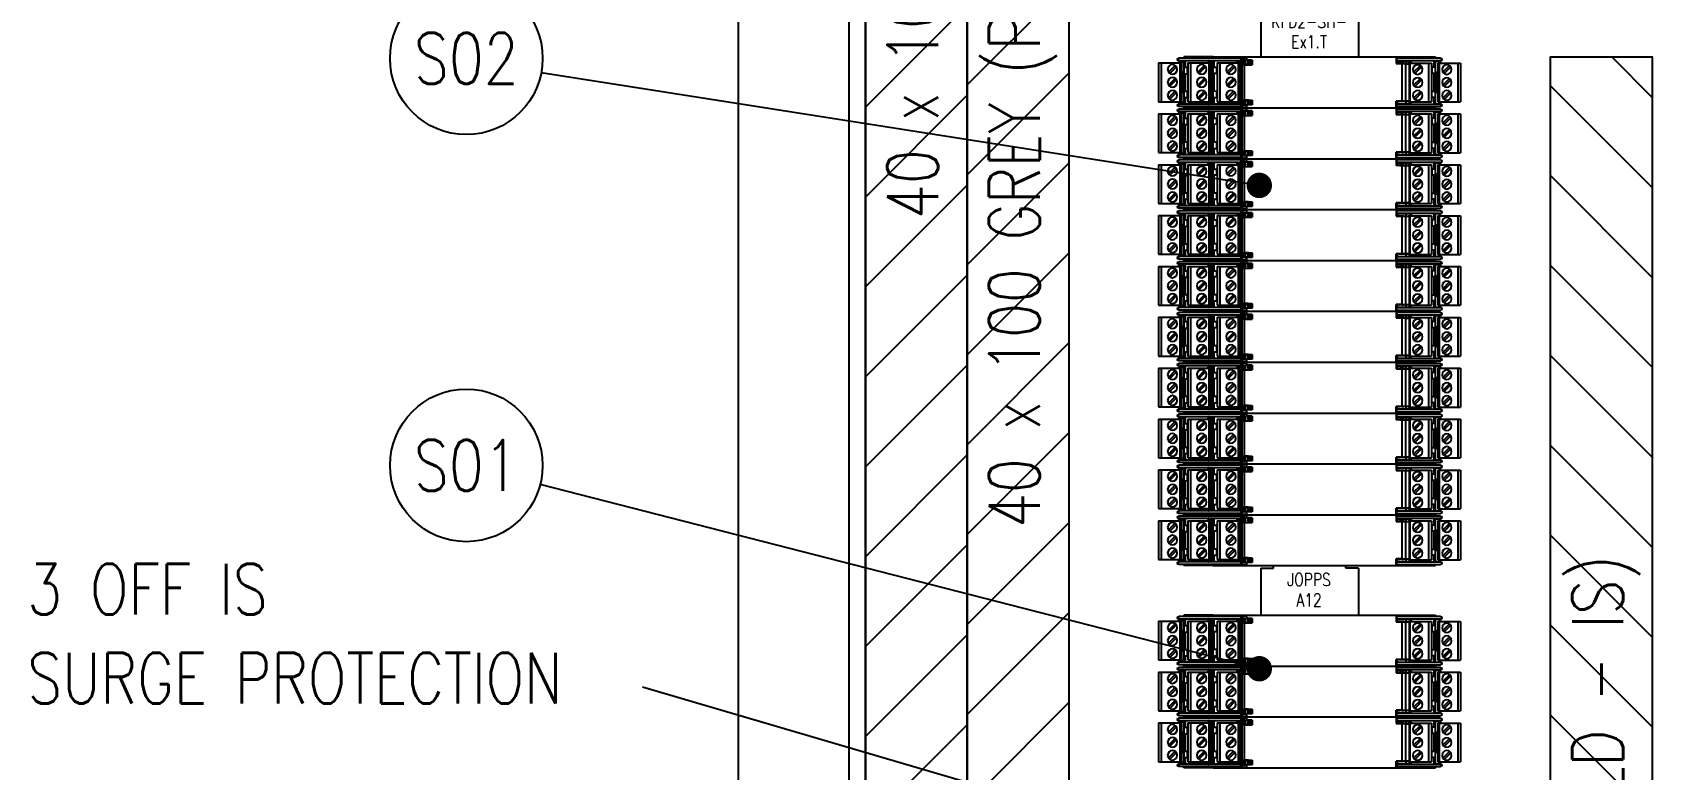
# Model space of a CAD drawing. Extents: x 0 to 4139, y 0 to 2852.
# Drawn here: x 1617 to 2257, y 1220 to 1510 of the extents above; entities that cross this region are included whole.
import ezdxf
from ezdxf.enums import TextEntityAlignment as Align

# ---------------------------------------------------------------- set-up
doc = ezdxf.new("R2010")
doc.units = 0
doc.header["$LTSCALE"] = 10
doc.header["$MEASUREMENT"] = 0
doc.layers.get('0').update_dxf_attribs({"linetype": 'CONTINUOUS'})
for name, color, linetype in [('01-DRAW', 7, 'CONTINUOUS'), ('OUTLINE', 7, 'CONTINUOUS'), ('SNA', 2, 'CONTINUOUS'), ('SNA2', 2, 'CONTINUOUS'), ('TERMINALS', 3, 'CONTINUOUS'), ('TEXT', 2, 'CONTINUOUS')]:
    doc.layers.add(name, color=color, linetype=linetype)
doc.styles.add('ROMANS', font='romans.shx', dxfattribs={"width": 0.8})
doc.styles.add('SYMBOL', font='romans.shx', dxfattribs={"width": 0.8})

# ---------------------------------------------------------------- blocks, each defined once
blk = doc.blocks.new('SCHT5')
for p, q in [((1, 19.25, 46), (19.5, 19.25, 46)), ((1, 19.25, 46), (1, 14.25, 46)), ((1, 14.25, 46), (0, 14.25, 46)), ((1, -14.25, 46), (0, -14.25, 46)), ((1, -19.25, 46), (1, -14.25, 46)), ((1, -19.25, 46), (19.5, -19.25, 46))]:
    blk.add_line(p, q)
at = {"layer": 'SNA', "style": 'SYMBOL', "width": 0.8}
blk.add_attdef('SNA', text='', height=5, rotation=90, dxfattribs=at).set_placement((5.5, -0.25, 46), align=Align.MIDDLE)
at = {"layer": 'SNA2', "style": 'SYMBOL', "width": 0.8}
blk.add_attdef('SNA2', text='', height=5, rotation=90, dxfattribs=at).set_placement((13.5, -0.25, 46), align=Align.MIDDLE)
blk = doc.blocks.new('KFD2_SAM')
for p, q in [((-43.75, 0), (-55.25, 0)), ((-43.75, 0), (43.75, 0)), ((-43.75, -20), (-55.25, -20)), ((-43.75, -20), (43.75, -20))]:
    blk.add_line(p, q)
at = {"linetype": 'Continuous'}
for p, q in [((-55.25, 0), (-55.25, -0.5)), ((-32.2, 0), (-32.2, -1.25)), ((-30.7, 0), (-30.7, -0.25)), ((28.32, 0), (28.32, -2.63)), ((28.35, -2.6), (28.35, 0)), ((43.75, 0), (43.75, -0.5)), ((-65.15, -17.65), (-65.15, -2.41)), ((-65.15, -2.41), (-56.12, -2.41)), ((-64.15, -17.65), (-64.15, -2.41)), ((-61.28, -3.88), (-58.65, -6.51)), ((-58.16, -6.02), (-60.79, -3.39)), ((-32.2, -0.5), (-57.25, -0.5)), ((-31.25, -1.5), (-57.25, -1.5)), ((-57.25, -2.41), (-57.25, -2.12)), ((-56.76, -2.12), (-57.25, -2.12)), ((-55.25, -1.59), (-56.76, -1.62)), ((-55.25, -2.09), (-56.76, -2.12)), ((-56.76, -2.41), (-56.76, -2.12)), ((-56.72, -2.41), (-56.72, -17.65)), ((-56.12, -17.65), (-56.12, -2.41)), ((-55.25, -5.99), (-56.01, -6)), ((-55.75, -6), (-55.75, -14)), ((-55.72, -6), (-55.72, -7.49)), ((-55.49, -6), (-55.49, -7.49)), ((-55.25, -18.5), (-55.25, -1.5)), ((-55.25, -4.06), (-53.65, -4.07)), ((-54.75, -4.06), (-54.75, -1.5)), ((-53.8, -4.07), (-53.78, -6.58)), ((-53.65, -5.89), (-53.79, -5.89)), ((-53.65, -2.41), (-44.62, -2.41)), ((-53.65, -17.65), (-53.65, -2.41)), ((-52.65, -17.65), (-52.65, -2.41)), ((-49.78, -3.88), (-47.15, -6.51)), ((-46.66, -6.02), (-49.29, -3.39)), ((-45.75, -2.41), (-45.75, -2.12)), ((-45.26, -2.12), (-45.75, -2.12)), ((-43.75, -1.59), (-45.26, -1.62)), ((-43.75, -2.09), (-45.26, -2.12)), ((-45.26, -2.41), (-45.26, -2.12)), ((-45.22, -2.41), (-45.22, -17.65)), ((-44.62, -17.65), (-44.62, -2.41)), ((-43.75, -5.99), (-44.51, -6)), ((-44.25, -1.6), (-44.25, -1.5)), ((-44.25, -6), (-44.25, -14)), ((-44.22, -6), (-44.22, -7.49)), ((-43.99, -6), (-43.99, -7.49)), ((-43.75, -1.5), (-43.75, -18.5)), ((-43.75, -4.06), (-42.15, -4.07)), ((-43.25, -1.5), (-43.25, -4.06)), ((-42.3, -4.07), (-42.28, -6.48)), ((-42.15, -5.89), (-42.29, -5.89)), ((-42.15, -2.41), (-33.12, -2.41)), ((-42.15, -17.65), (-42.15, -2.41)), ((-41.15, -17.65), (-41.15, -2.41)), ((-38.28, -3.88), (-35.65, -6.51)), ((-35.16, -6.02), (-37.79, -3.39)), ((-34.25, -2.41), (-34.25, -2.12)), ((-33.76, -2.12), (-34.25, -2.12)), ((-32.25, -1.59), (-33.76, -1.62)), ((-32.25, -2.09), (-33.76, -2.12)), ((-33.76, -2.41), (-33.76, -2.12)), ((-33.72, -2.41), (-33.72, -17.65)), ((-33.12, -17.65), (-33.12, -2.41)), ((-32.35, -5.99), (-33.01, -6)), ((-32.75, -1.6), (-32.75, -1.5)), ((-32.75, -6), (-32.75, -14)), ((-32.72, -6), (-32.72, -7.49)), ((-32.49, -6), (-32.49, -7.49)), ((-32.35, -3.01), (-32.35, -16.99)), ((-32.34, -3), (-31.25, -3)), ((-32.25, -1.5), (-32.25, -3)), ((-32.25, -1.6), (-31.08, -1.6)), ((-32.22, -2.6), (-32.11, -2.55)), ((-32.22, -2.6), (-32.22, -3)), ((-31.25, -1.25), (-32.2, -1.25)), ((-32.11, -1.6), (-32.11, -2.55)), ((-31.82, -2.6), (-31.82, -3)), ((-31.82, -2.6), (-31.25, -2.6)), ((-31.75, -1.5), (-31.75, -1.6)), ((-31.51, -1.6), (-31.51, -2.54)), ((-31.51, -2.54), (-31.44, -2.54)), ((-31.44, -2.54), (-31.47, -1.6)), ((-31.35, -3.03), (-31.35, -16.97)), ((-31.35, -3.03), (-28.32, -3.03)), ((-31.25, -1.25), (-31.25, -1.6)), ((-31.25, -2.56), (-31.25, -3)), ((-31.2, -2.54), (-31.23, -1.6)), ((-31.2, -2.54), (-31.11, -2.54)), ((-31.13, -1.6), (-31.11, -2.54)), ((-31.08, -1.6), (-31.05, -2.55)), ((-30.55, -1.22), (-30.55, -0.28)), ((-28.32, -1.22), (-30.55, -1.22)), ((-30.02, -1.6), (-30.05, -2.55)), ((-30.02, -1.6), (-28.35, -1.6)), ((-29.97, -1.6), (-29.99, -2.54)), ((-29.99, -2.54), (-29.9, -2.54)), ((-29.87, -1.6), (-29.9, -2.54)), ((-28.35, -1.25), (-29.85, -1.25)), ((-29.85, -1.25), (-29.85, -1.6)), ((-28.35, -1.5), (-29.85, -1.5)), ((-29.85, -2.56), (-29.85, -3)), ((-28.35, -2.6), (-29.85, -2.6)), ((-29.85, -2.7), (-28.35, -2.7)), ((-29.85, -3), (-28.35, -3)), ((-29.63, -1.6), (-29.66, -2.54)), ((-29.66, -2.54), (-29.4, -2.54)), ((-29.4, -2.54), (-29.4, -1.6)), ((-28.81, -2.55), (-28.81, -1.6)), ((-28.81, -2.55), (-28.35, -2.59)), ((-28.35, -1.25), (-28.32, -1.22)), ((-28.35, -3), (-28.35, -1.25)), ((-28.35, -3), (-28.32, -3.03)), ((-28.32, -1.22), (-28.32, -3.03)), ((28.35, -2.6), (28.32, -2.63)), ((30.46, -2.63), (28.32, -2.63)), ((28.35, -0.5), (45.75, -0.5)), ((28.35, -1.5), (45.75, -1.5)), ((28.59, -1.6), (28.35, -1.6)), ((28.35, -1.64), (28.59, -1.64)), ((29.7, -2.6), (28.35, -2.6)), ((28.59, -1.6), (32.25, -1.6)), ((28.59, -1.64), (28.59, -1.6)), ((28.59, -1.64), (28.59, -2.6)), ((28.59, -2.6), (28.67, -2.56)), ((28.67, -2.56), (28.67, -1.6)), ((30.46, -2.63), (32.01, -2.64)), ((30.46, -17.37), (30.46, -2.63)), ((32.95, -2.6), (31.2, -2.6)), ((31.75, -1.5), (31.75, -1.6)), ((32.01, -17.36), (32.01, -2.64)), ((32.13, -2.56), (32.13, -1.6)), ((32.13, -2.56), (32.21, -2.6)), ((32.25, -1.5), (32.25, -2.6)), ((32.25, -1.59), (33.76, -1.62)), ((32.75, -1.6), (32.75, -1.5)), ((33.29, -2.62), (32.95, -2.6)), ((33.12, -2.35), (42.15, -2.35)), ((33.12, -2.61), (33.12, -2.35)), ((33.35, -17.38), (33.35, -2.62)), ((33.72, -17.59), (33.72, -2.35)), ((34.25, -2.12), (34.25, -2.35)), ((37.79, -6.45), (35.16, -3.82)), ((35.65, -3.33), (38.28, -5.96)), ((41.15, -2.35), (41.15, -17.59)), ((42.15, -17.59), (42.15, -2.35)), ((43.75, -4.06), (42.15, -4.07)), ((42.15, -5.83), (42.29, -5.83)), ((42.3, -4.07), (42.28, -6.5)), ((43.25, -1.5), (43.25, -4.06)), ((43.75, -1.5), (43.75, -18.5)), ((43.75, -1.59), (45.26, -1.62)), ((44.51, -6), (43.75, -5.99)), ((43.99, -7.43), (43.99, -6)), ((44.22, -7.43), (44.22, -6)), ((44.25, -6), (44.25, -14)), ((44.62, -2.35), (53.65, -2.35)), ((44.62, -17.59), (44.62, -2.35)), ((45.22, -17.59), (45.22, -2.35)), ((45.75, -2.12), (45.75, -2.35)), ((49.29, -6.45), (46.66, -3.82)), ((47.15, -3.33), (49.78, -5.96)), ((52.65, -2.35), (52.65, -17.59)), ((53.65, -17.59), (53.65, -2.35)), ((-58.65, -11.59), (-61.28, -8.96)), ((-58.16, -11.1), (-60.79, -8.47)), ((-55.75, -7.49), (-55.72, -7.49)), ((-55.75, -8.14), (-55.25, -8.15)), ((-55.75, -11.86), (-55.25, -11.85)), ((-55.73, -12.57), (-55.25, -12.57)), ((-55.72, -12.57), (-55.72, -14)), ((-55.71, -7.49), (-55.25, -7.49)), ((-55.49, -12.57), (-55.49, -14)), ((-55.25, -6.59), (-53.65, -6.58)), ((-54.75, -13.41), (-54.75, -6.59)), ((-47.15, -11.59), (-49.78, -8.96)), ((-46.66, -11.1), (-49.29, -8.47)), ((-44.25, -7.49), (-43.75, -7.49)), ((-44.25, -8.14), (-43.75, -8.15)), ((-44.25, -11.86), (-43.75, -11.85)), ((-44.23, -12.57), (-43.75, -12.57)), ((-44.22, -12.57), (-44.22, -14)), ((-43.99, -12.57), (-43.99, -14)), ((-42.15, -6.48), (-43.75, -6.49)), ((-43.25, -6.49), (-43.25, -13.51)), ((-35.65, -11.59), (-38.28, -8.96)), ((-35.16, -11.1), (-37.79, -8.47)), ((-32.75, -7.49), (-32.72, -7.49)), ((-32.75, -8.14), (-32.35, -8.15)), ((-32.75, -11.86), (-32.35, -11.85)), ((-32.73, -12.57), (-32.35, -12.57)), ((-32.72, -12.57), (-32.72, -14)), ((-32.71, -7.49), (-32.35, -7.49)), ((-32.49, -12.57), (-32.49, -14)), ((35.16, -8.9), (37.79, -11.53)), ((35.65, -8.41), (38.28, -11.04)), ((42.15, -6.5), (43.75, -6.5)), ((43.25, -6.5), (43.25, -13.5)), ((43.75, -7.43), (44.23, -7.43)), ((44.25, -8.14), (43.75, -8.15)), ((44.25, -11.86), (43.75, -11.85)), ((43.75, -12.51), (44.25, -12.51)), ((43.99, -14), (43.99, -12.51)), ((44.22, -14), (44.22, -12.51)), ((46.66, -8.9), (49.29, -11.53)), ((47.15, -8.41), (49.78, -11.04)), ((-65.15, -17.65), (-56.12, -17.65)), ((-58.65, -16.67), (-61.28, -14.04)), ((-60.79, -13.55), (-58.16, -16.18)), ((-57.25, -17.88), (-57.25, -17.65)), ((-56.76, -17.88), (-57.25, -17.88)), ((-31.25, -18.5), (-57.25, -18.5)), ((-56.76, -17.88), (-56.76, -17.65)), ((-55.25, -17.91), (-56.76, -17.88)), ((-55.25, -18.41), (-56.76, -18.38)), ((-56.01, -14), (-55.25, -14.01)), ((-55.25, -13.41), (-53.65, -13.42)), ((-55.25, -15.94), (-53.65, -15.93)), ((-54.75, -18.5), (-54.75, -15.94)), ((-53.78, -13.42), (-53.8, -15.93)), ((-53.65, -14.17), (-53.79, -14.17)), ((-53.65, -17.65), (-44.62, -17.65)), ((-47.15, -16.67), (-49.78, -14.04)), ((-49.29, -13.55), (-46.66, -16.18)), ((-45.75, -17.88), (-45.75, -17.65)), ((-45.26, -17.88), (-45.75, -17.88)), ((-45.26, -17.88), (-45.26, -17.65)), ((-43.75, -17.91), (-45.26, -17.88)), ((-43.75, -18.41), (-45.26, -18.38)), ((-44.51, -14), (-43.75, -14.01)), ((-44.25, -18.5), (-44.25, -18.4)), ((-42.15, -13.52), (-43.75, -13.51)), ((-43.75, -15.94), (-42.15, -15.93)), ((-43.25, -15.94), (-43.25, -18.5)), ((-42.28, -13.52), (-42.3, -15.93)), ((-42.15, -14.17), (-42.29, -14.17)), ((-42.15, -17.65), (-33.12, -17.65)), ((-35.65, -16.67), (-38.28, -14.04)), ((-37.79, -13.55), (-35.16, -16.18)), ((-34.25, -17.88), (-34.25, -17.65)), ((-33.76, -17.88), (-34.25, -17.88)), ((-33.76, -17.88), (-33.76, -17.65)), ((-32.25, -17.91), (-33.76, -17.88)), ((-32.25, -18.41), (-33.76, -18.38)), ((-33.01, -14), (-32.35, -14.01)), ((-32.75, -18.5), (-32.75, -18.4)), ((-32.34, -17), (-31.25, -17)), ((-32.25, -17), (-32.25, -18.5)), ((-32.25, -18.4), (-31.08, -18.4)), ((-32.22, -17), (-32.22, -17.4)), ((-32.11, -17.45), (-32.22, -17.4)), ((-32.2, -19.75), (-32.2, -18.75)), ((-31.25, -18.75), (-32.2, -18.75)), ((-32.11, -17.45), (-32.11, -18.4)), ((-31.82, -17), (-31.82, -17.4)), ((-31.82, -17.4), (-31.25, -17.4)), ((-31.75, -18.4), (-31.75, -18.5)), ((-31.51, -17.46), (-31.51, -18.4)), ((-31.44, -17.46), (-31.51, -17.46)), ((-31.47, -18.4), (-31.44, -17.46)), ((-31.35, -16.97), (-28.32, -16.97)), ((-31.25, -17.44), (-31.25, -17)), ((-31.25, -18.75), (-31.25, -18.4)), ((-31.23, -18.4), (-31.2, -17.46)), ((-31.2, -17.46), (-31.11, -17.46)), ((-31.11, -17.46), (-31.13, -18.4)), ((-31.05, -17.45), (-31.08, -18.4)), ((-28.32, -18.78), (-30.55, -18.78)), ((-30.55, -19.72), (-30.55, -18.78)), ((-30.05, -17.45), (-30.02, -18.4)), ((-30.02, -18.4), (-28.35, -18.4)), ((-29.99, -17.46), (-29.97, -18.4)), ((-29.99, -17.46), (-29.9, -17.46)), ((-29.9, -17.46), (-29.87, -18.4)), ((-29.85, -17), (-28.35, -17)), ((-29.85, -17.44), (-29.85, -17)), ((-29.85, -17.3), (-28.35, -17.3)), ((-29.85, -17.4), (-28.35, -17.4)), ((-29.85, -18.75), (-29.85, -18.4)), ((-28.35, -18.5), (-29.85, -18.5)), ((-28.35, -18.75), (-29.85, -18.75)), ((-29.39, -17.46), (-29.66, -17.46)), ((-29.66, -17.46), (-29.63, -18.4)), ((-29.39, -18.4), (-29.39, -17.46)), ((-28.35, -17.42), (-28.81, -17.45)), ((-28.81, -18.4), (-28.81, -17.45)), ((-28.32, -16.97), (-28.35, -17)), ((-28.35, -17), (-28.35, -18.75)), ((-28.32, -18.78), (-28.35, -18.75)), ((-28.32, -18.78), (-28.32, -16.97)), ((28.32, -20), (28.32, -17.37)), ((28.32, -17.37), (28.35, -17.4)), ((30.46, -17.37), (28.32, -17.37)), ((28.35, -20), (28.35, -17.4)), ((28.35, -17.4), (28.59, -17.4)), ((28.35, -17.4), (29.7, -17.4)), ((28.59, -18.36), (28.35, -18.36)), ((28.59, -18.4), (28.35, -18.4)), ((45.75, -18.5), (28.35, -18.5)), ((28.59, -17.4), (28.67, -17.44)), ((28.59, -17.4), (28.59, -17.4)), ((28.59, -17.4), (28.59, -18.36)), ((28.59, -18.36), (28.59, -18.4)), ((28.59, -18.4), (32.25, -18.4)), ((28.67, -18.4), (28.67, -17.44)), ((30.46, -17.37), (32.01, -17.36)), ((31.2, -17.4), (32.95, -17.4)), ((31.75, -18.4), (31.75, -18.5)), ((32.21, -17.4), (32.13, -17.44)), ((32.13, -18.4), (32.13, -17.44)), ((32.25, -17.4), (32.25, -18.5)), ((32.25, -18.41), (33.76, -18.38)), ((32.75, -18.5), (32.75, -18.4)), ((33.29, -17.38), (32.95, -17.4)), ((33.12, -17.59), (33.12, -17.39)), ((33.12, -17.59), (42.15, -17.59)), ((34.25, -17.59), (34.25, -17.88)), ((35.16, -13.98), (37.79, -16.61)), ((38.28, -16.12), (35.65, -13.49)), ((43.75, -13.5), (42.15, -13.5)), ((42.15, -14.11), (42.29, -14.11)), ((43.75, -15.94), (42.15, -15.93)), ((42.3, -15.93), (42.28, -13.5)), ((43.25, -15.94), (43.25, -18.5)), ((43.75, -14.01), (44.51, -14)), ((43.75, -18.41), (45.26, -18.38)), ((44.62, -17.59), (53.65, -17.59)), ((45.75, -17.59), (45.75, -17.88)), ((46.66, -13.98), (49.29, -16.61)), ((49.78, -16.12), (47.15, -13.49)), ((-32.2, -19.5), (-57.25, -19.5)), ((-55.25, -20), (-55.25, -19.5)), ((-32.25, -20), (-32.25, -19.5)), ((-30.75, -20), (-30.75, -19.75)), ((45.75, -19.5), (28.35, -19.5)), ((43.75, -20), (43.75, -19.5)), ((45.75, -19.5), (45.75, -19.5))]:
    blk.add_line(p, q, dxfattribs=at)
for centre in [(-59.72, -4.95), (-48.22, -4.95), (-36.72, -4.95), (36.72, -4.89), (48.22, -4.89), (-59.72, -10.03), (-48.22, -10.03), (-36.72, -10.03), (36.72, -9.97), (48.22, -9.97), (-59.72, -15.11), (-48.22, -15.11), (-36.72, -15.11), (36.72, -15.05), (48.22, -15.05)]:
    blk.add_circle(centre, 1.89, dxfattribs=at)
for centre, radius, start, end in [((-57.25, -1), 0.5, 90.003, 269.9936), ((-56.75, -2.12), 0.5, 91, 180), ((-56, -6.5), 0.5, 91, 103.9126), ((-53.45, -4), 1, 249.8369, 258.4616), ((-45.25, -2.12), 0.5, 91, 180), ((-44.5, -6.5), 0.5, 91, 103.9126), ((-42.05, -4), 1, 255.8718, 264.2598), ((-33.75, -2.12), 0.5, 91, 180), ((-33, -6.5), 0.5, 91, 103.9126), ((30.45, -3.6), 1.25, 122.8261, 126.8699), ((30.45, -3.6), 1.25, 53.1301, 57.1739), ((33.75, -2.12), 0.5, 0, 89), ((41.95, -4), 1, 281.5384, 290.1631), ((44.5, -6.5), 0.5, 76.0874, 89), ((45.25, -2.12), 0.5, 0, 89), ((45.75, -1), 0.5, 270.005, 89.9898), ((-57.25, -19), 0.5, 90.003, 269.9936), ((-56.75, -17.88), 0.5, 180, 269), ((-56, -13.5), 0.5, 256.0874, 269), ((-53.45, -16), 1, 101.5384, 110.1631), ((-45.25, -17.88), 0.5, 180, 269), ((-44.5, -13.5), 0.5, 256.0874, 269), ((-42.05, -16), 1, 95.7402, 104.1282), ((-33.75, -17.88), 0.5, 180, 269), ((-33, -13.5), 0.5, 256.0874, 269), ((30.45, -16.4), 1.25, 233.1301, 237.1739), ((30.45, -16.4), 1.25, 302.8261, 306.8699), ((33.75, -17.88), 0.5, 271, 0), ((41.95, -16), 1, 69.8369, 78.4616), ((44.5, -13.5), 0.5, 271, 283.9126), ((45.25, -17.88), 0.5, 271, 0), ((45.75, -19), 0.5, 270.0102, 89.995)]:
    blk.add_arc(centre, radius, start, end, dxfattribs=at)
for points, knots in [([(-57.18, -0.61), (-57.2, -0.63), (-57.26, -0.72), (-57.31, -0.89), (-57.31, -1.11), (-57.25, -1.31), (-57.14, -1.44), (-57.06, -1.48), (-57.04, -1.49)], [0, 0, 0, 0, 0.097012, 0.30882, 0.531365, 0.743182, 0.928636, 1.011882, 1.011882, 1.011882, 1.011882]), ([(-56.96, -0.5), (-57.01, -0.5), (-57.1, -0.53), (-57.16, -0.59), (-57.18, -0.61)], [0, 0, 0, 0, 0.1610896, 0.2508096, 0.2508096, 0.2508096, 0.2508096]), ([(-56.76, -2.12), (-56.76, -2.07), (-56.76, -1.99), (-56.76, -1.87), (-56.76, -1.77), (-56.77, -1.69), (-56.76, -1.65), (-56.76, -1.62), (-56.76, -1.62)], [0, 0, 0, 0, 0.1293802, 0.2499391, 0.3534677, 0.4329191, 0.4828948, 0.5000743, 0.5000743, 0.5000743, 0.5000743]), ([(-45.26, -2.12), (-45.26, -2.07), (-45.26, -1.99), (-45.26, -1.87), (-45.26, -1.77), (-45.27, -1.69), (-45.26, -1.65), (-45.26, -1.62), (-45.26, -1.62)], [0, 0, 0, 0, 0.1293802, 0.2499391, 0.3534677, 0.4329191, 0.4828948, 0.5000743, 0.5000743, 0.5000743, 0.5000743]), ([(-33.76, -2.12), (-33.76, -2.07), (-33.76, -1.99), (-33.76, -1.87), (-33.76, -1.77), (-33.77, -1.69), (-33.76, -1.65), (-33.76, -1.62), (-33.76, -1.62)], [0, 0, 0, 0, 0.1293802, 0.2499391, 0.3534677, 0.4329191, 0.4828948, 0.5000743, 0.5000743, 0.5000743, 0.5000743]), ([(-32.34, -0.5), (-32.39, -0.5), (-32.51, -0.54), (-32.63, -0.69), (-32.69, -0.89), (-32.69, -1.11), (-32.63, -1.31), (-32.51, -1.46), (-32.39, -1.5), (-32.34, -1.5)], [0, 0, 0, 0, 0.161177, 0.346601, 0.558391, 0.780912, 0.992701, 1.178125, 1.339282, 1.339282, 1.339282, 1.339282]), ([(-32.35, -3.01), (-32.35, -3.02), (-32.31, -3.01), (-32.27, -3.02), (-32.17, -3.02), (-32.05, -3.02), (-31.9, -3.03), (-31.73, -3.03), (-31.54, -3.03), (-31.42, -3.03), (-31.35, -3.03)], [0, 0, 0, 0, 0.019512, 0.076506, 0.168957, 0.293341, 0.44489, 0.617788, 0.805393, 1.000497, 1.000497, 1.000497, 1.000497]), ([(-32.22, -2.6), (-32.22, -2.6), (-32.21, -2.6), (-32.18, -2.6), (-32.15, -2.6), (-32.1, -2.6), (-32.04, -2.6), (-31.97, -2.6), (-31.9, -2.6), (-31.85, -2.6), (-31.82, -2.6)], [0, 0, 0, 0, 0.0100949, 0.0344555, 0.0722277, 0.1220329, 0.1820455, 0.2500626, 0.3235863, 0.399915, 0.399915, 0.399915, 0.399915]), ([(-32.2, -0.25), (-32.2, -0.27), (-32.08, -0.24), (-31.96, -0.28), (-31.68, -0.27), (-31.36, -0.28), (-30.97, -0.28), (-30.69, -0.28), (-30.55, -0.28)], [0, 0, 0, 0, 0.056724, 0.221722, 0.484022, 0.825782, 1.223731, 1.650748, 1.650748, 1.650748, 1.650748]), ([(-32.2, -1.25), (-32.2, -1.23), (-32.08, -1.26), (-31.96, -1.22), (-31.68, -1.23), (-31.43, -1.23), (-31.25, -1.22), (-31.18, -1.22)], [0, 0, 0, 0, 0.056724, 0.221722, 0.484022, 0.825782, 1.01943, 1.01943, 1.01943, 1.01943]), ([(-31.51, -2.54), (-31.55, -2.54), (-31.63, -2.54), (-31.74, -2.54), (-31.84, -2.54), (-31.93, -2.54), (-32, -2.54), (-32.06, -2.54), (-32.09, -2.55), (-32.11, -2.55), (-32.11, -2.55)], [0, 0, 0, 0, 0.1144937, 0.2247801, 0.3268064, 0.4168254, 0.4915325, 0.54819, 0.5847303, 0.5998726, 0.5998726, 0.5998726, 0.5998726]), ([(-31.62, -1.25), (-31.62, -1.27), (-31.63, -1.34), (-31.65, -1.4), (-31.61, -1.5), (-31.63, -1.5)], [0, 0, 0, 0, 0.0618707, 0.200598, 0.2500806, 0.2500806, 0.2500806, 0.2500806]), ([(-31.2, -2.54), (-31.22, -2.54), (-31.27, -2.54), (-31.35, -2.54), (-31.41, -2.54), (-31.44, -2.54)], [0, 0, 0, 0, 0.0666827, 0.1515583, 0.2459985, 0.2459985, 0.2459985, 0.2459985]), ([(-29.85, -1.25), (-29.85, -1.24), (-29.92, -1.26), (-29.99, -1.23), (-30.16, -1.24), (-30.34, -1.24), (-30.55, -1.24), (-30.76, -1.24), (-30.94, -1.24), (-31.11, -1.23), (-31.18, -1.26), (-31.25, -1.24), (-31.25, -1.25)], [0, 0, 0, 0, 0.034253, 0.134789, 0.287714, 0.484672, 0.700298, 0.915924, 1.112882, 1.265807, 1.366343, 1.400596, 1.400596, 1.400596, 1.400596]), ([(-29.85, -3), (-29.85, -3.01), (-29.92, -2.99), (-29.99, -3.02), (-30.16, -3.01), (-30.34, -3.01), (-30.55, -3.01), (-30.76, -3.01), (-30.94, -3.01), (-31.11, -3.02), (-31.18, -2.99), (-31.25, -3.01), (-31.25, -3)], [0, 0, 0, 0, 0.034253, 0.134789, 0.287714, 0.484672, 0.700298, 0.915924, 1.112882, 1.265807, 1.366343, 1.400596, 1.400596, 1.400596, 1.400596]), ([(-31.18, -1.22), (-31.11, -1.22), (-30.9, -1.22), (-30.69, -1.22), (-30.55, -1.22)], [0, 0, 0, 0, 0.2043041, 0.6313211, 0.6313211, 0.6313211, 0.6313211]), ([(-31.05, -2.55), (-31.05, -2.54), (-31.06, -2.55), (-31.08, -2.54), (-31.1, -2.54), (-31.11, -2.54)], [0, 0, 0, 0, 0.00631157, 0.02469594, 0.0544463, 0.0544463, 0.0544463, 0.0544463]), ([(-29.99, -2.54), (-30, -2.54), (-30.02, -2.54), (-30.04, -2.55), (-30.05, -2.54), (-30.05, -2.55)], [0, 0, 0, 0, 0.02975036, 0.04813473, 0.0544463, 0.0544463, 0.0544463, 0.0544463]), ([(-29.66, -2.54), (-29.69, -2.54), (-29.75, -2.54), (-29.83, -2.54), (-29.88, -2.54), (-29.9, -2.54)], [0, 0, 0, 0, 0.0944402, 0.1793158, 0.2459985, 0.2459985, 0.2459985, 0.2459985]), ([(-28.81, -2.55), (-28.82, -2.55), (-28.84, -2.55), (-28.89, -2.54), (-28.95, -2.54), (-29.02, -2.54), (-29.11, -2.54), (-29.2, -2.54), (-29.3, -2.54), (-29.36, -2.54), (-29.4, -2.54)], [0, 0, 0, 0, 0.0289091, 0.0742013, 0.1345615, 0.208225, 0.2930345, 0.3865041, 0.4858932, 0.5882864, 0.5882864, 0.5882864, 0.5882864]), ([(29.55, -2.53), (29.44, -2.54), (29.23, -2.54), (28.95, -2.54), (28.78, -2.56), (28.69, -2.55), (28.67, -2.56)], [0, 0, 0, 0, 0.3538062, 0.6294528, 0.808998, 0.8809391, 0.8809391, 0.8809391, 0.8809391]), ([(29.6, -2.56), (29.6, -2.57), (29.68, -2.55), (29.71, -2.56), (29.75, -2.57)], [0, 0, 0, 0, 0.0420057, 0.1489038, 0.1489038, 0.1489038, 0.1489038]), ([(29.85, -2.55), (29.82, -2.55), (29.75, -2.55), (29.67, -2.57), (29.62, -2.55), (29.61, -2.55)], [0, 0, 0, 0, 0.0869994, 0.2079102, 0.2392612, 0.2392612, 0.2392612, 0.2392612]), ([(30.45, -2.61), (30.4, -2.61), (30.31, -2.61), (30.17, -2.61), (30.04, -2.61), (29.92, -2.61), (29.84, -2.61), (29.76, -2.61), (29.73, -2.6), (29.7, -2.6), (29.7, -2.6)], [0, 0, 0, 0, 0.1464988, 0.2876257, 0.4176731, 0.5312971, 0.6246152, 0.6943305, 0.7374228, 0.7504419, 0.7504419, 0.7504419, 0.7504419]), ([(31.05, -2.53), (30.98, -2.53), (30.76, -2.53), (30.4, -2.53), (30.04, -2.53), (29.82, -2.53), (29.75, -2.53)], [0, 0, 0, 0, 0.209692, 0.647106, 1.08452, 1.294213, 1.294213, 1.294213, 1.294213]), ([(31.05, -2.55), (31.02, -2.55), (30.91, -2.55), (30.7, -2.55), (30.45, -2.55), (30.2, -2.55), (29.99, -2.55), (29.88, -2.55), (29.85, -2.55)], [0, 0, 0, 0, 0.101445, 0.338736, 0.601788, 0.864839, 1.10213, 1.203575, 1.203575, 1.203575, 1.203575]), ([(30.45, -2.61), (30.5, -2.61), (30.59, -2.61), (30.73, -2.61), (30.86, -2.61), (30.98, -2.61), (31.06, -2.61), (31.14, -2.61), (31.17, -2.6), (31.2, -2.6), (31.2, -2.6)], [0, 0, 0, 0, 0.1464988, 0.2876257, 0.4176731, 0.5312971, 0.6246152, 0.6943305, 0.7374228, 0.7504419, 0.7504419, 0.7504419, 0.7504419]), ([(31.3, -2.56), (31.3, -2.55), (31.21, -2.57), (31.18, -2.56), (31.14, -2.55)], [0, 0, 0, 0, 0.0418143, 0.162725, 0.162725, 0.162725, 0.162725]), ([(31.15, -2.57), (31.19, -2.56), (31.23, -2.56), (31.28, -2.57), (31.29, -2.57)], [0, 0, 0, 0, 0.1068981, 0.1384232, 0.1384232, 0.1384232, 0.1384232]), ([(32.13, -2.56), (32.11, -2.55), (32.02, -2.56), (31.85, -2.54), (31.57, -2.54), (31.36, -2.54), (31.25, -2.53)], [0, 0, 0, 0, 0.0719411, 0.2514862, 0.5271329, 0.8809391, 0.8809391, 0.8809391, 0.8809391]), ([(32.01, -2.64), (32.07, -2.64), (32.19, -2.64), (32.38, -2.64), (32.56, -2.64), (32.74, -2.64), (32.9, -2.64), (33.05, -2.64), (33.16, -2.63), (33.27, -2.63), (33.3, -2.62), (33.36, -2.63), (33.35, -2.62)], [0, 0, 0, 0, 0.182761, 0.371222, 0.558619, 0.738284, 0.903814, 1.049314, 1.169618, 1.260432, 1.318542, 1.342005, 1.342005, 1.342005, 1.342005]), ([(33.35, -2.62), (33.35, -2.62), (33.32, -2.62), (33.31, -2.62), (33.29, -2.62)], [0, 0, 0, 0, 0.01277439, 0.06041087, 0.06041087, 0.06041087, 0.06041087]), ([(-57.18, -18.61), (-57.2, -18.63), (-57.26, -18.72), (-57.31, -18.89), (-57.31, -19.11), (-57.25, -19.31), (-57.14, -19.44), (-57.06, -19.48), (-57.04, -19.49)], [0, 0, 0, 0, 0.097012, 0.30882, 0.531365, 0.743182, 0.928636, 1.011882, 1.011882, 1.011882, 1.011882]), ([(-56.96, -18.5), (-57.01, -18.5), (-57.1, -18.53), (-57.16, -18.59), (-57.18, -18.61)], [0, 0, 0, 0, 0.1610896, 0.2508096, 0.2508096, 0.2508096, 0.2508096]), ([(-56.76, -18.38), (-56.76, -18.38), (-56.76, -18.35), (-56.77, -18.31), (-56.76, -18.23), (-56.76, -18.13), (-56.76, -18.01), (-56.76, -17.93), (-56.76, -17.88)], [0, 0, 0, 0, 0.0171795, 0.0671552, 0.1466066, 0.2501352, 0.3706942, 0.5000743, 0.5000743, 0.5000743, 0.5000743]), ([(-45.26, -18.38), (-45.26, -18.38), (-45.26, -18.35), (-45.27, -18.31), (-45.26, -18.23), (-45.26, -18.13), (-45.26, -18.01), (-45.26, -17.93), (-45.26, -17.88)], [0, 0, 0, 0, 0.0171795, 0.0671552, 0.1466066, 0.2501352, 0.3706942, 0.5000743, 0.5000743, 0.5000743, 0.5000743]), ([(-33.76, -18.38), (-33.76, -18.38), (-33.76, -18.35), (-33.77, -18.31), (-33.76, -18.23), (-33.76, -18.13), (-33.76, -18.01), (-33.76, -17.93), (-33.76, -17.88)], [0, 0, 0, 0, 0.0171795, 0.0671552, 0.1466066, 0.2501352, 0.3706942, 0.5000743, 0.5000743, 0.5000743, 0.5000743]), ([(-32.34, -18.5), (-32.39, -18.5), (-32.51, -18.54), (-32.63, -18.69), (-32.69, -18.89), (-32.69, -19.11), (-32.63, -19.31), (-32.51, -19.46), (-32.39, -19.5), (-32.34, -19.5)], [0, 0, 0, 0, 0.161177, 0.346601, 0.558391, 0.780912, 0.992701, 1.178125, 1.339282, 1.339282, 1.339282, 1.339282]), ([(-31.35, -16.97), (-31.42, -16.97), (-31.54, -16.97), (-31.73, -16.97), (-31.9, -16.97), (-32.05, -16.98), (-32.17, -16.98), (-32.27, -16.98), (-32.31, -16.99), (-32.35, -16.98), (-32.35, -16.99)], [0, 0, 0, 0, 0.195105, 0.382712, 0.555611, 0.70716, 0.831542, 0.923992, 0.980985, 1.000497, 1.000497, 1.000497, 1.000497]), ([(-31.82, -17.4), (-31.85, -17.4), (-31.9, -17.4), (-31.97, -17.4), (-32.04, -17.4), (-32.1, -17.4), (-32.15, -17.4), (-32.18, -17.4), (-32.21, -17.4), (-32.22, -17.4), (-32.22, -17.4)], [0, 0, 0, 0, 0.0763291, 0.1498533, 0.2178709, 0.2778835, 0.3276883, 0.36546, 0.3898202, 0.399915, 0.399915, 0.399915, 0.399915]), ([(-32.2, -18.75), (-32.2, -18.77), (-32.08, -18.74), (-31.96, -18.78), (-31.68, -18.77), (-31.43, -18.78), (-31.25, -18.78), (-31.18, -18.78)], [0, 0, 0, 0, 0.056724, 0.221722, 0.484022, 0.825782, 1.01943, 1.01943, 1.01943, 1.01943]), ([(-32.11, -17.45), (-32.11, -17.45), (-32.09, -17.45), (-32.06, -17.46), (-32, -17.46), (-31.93, -17.46), (-31.84, -17.46), (-31.74, -17.46), (-31.63, -17.46), (-31.55, -17.46), (-31.51, -17.46)], [0, 0, 0, 0, 0.0151424, 0.0516832, 0.1083415, 0.1830493, 0.2730682, 0.3750938, 0.4853794, 0.5998726, 0.5998726, 0.5998726, 0.5998726]), ([(-31.63, -18.5), (-31.63, -18.52), (-31.63, -18.58), (-31.63, -18.66), (-31.63, -18.73), (-31.63, -18.75)], [0, 0, 0, 0, 0.0495021, 0.1882453, 0.2499998, 0.2499998, 0.2499998, 0.2499998]), ([(-31.44, -17.46), (-31.41, -17.46), (-31.35, -17.46), (-31.27, -17.46), (-31.22, -17.46), (-31.2, -17.46)], [0, 0, 0, 0, 0.0944402, 0.1793158, 0.2459985, 0.2459985, 0.2459985, 0.2459985]), ([(-31.25, -17), (-31.25, -16.99), (-31.18, -17.01), (-31.11, -16.98), (-30.94, -16.99), (-30.76, -16.99), (-30.55, -16.99), (-30.34, -16.99), (-30.16, -16.99), (-29.99, -16.98), (-29.92, -17.01), (-29.85, -16.99), (-29.85, -17)], [0, 0, 0, 0, 0.034253, 0.134789, 0.287714, 0.484672, 0.700298, 0.915924, 1.112882, 1.265807, 1.366343, 1.400596, 1.400596, 1.400596, 1.400596]), ([(-31.25, -18.75), (-31.25, -18.76), (-31.18, -18.74), (-31.11, -18.77), (-30.94, -18.76), (-30.76, -18.76), (-30.55, -18.76), (-30.34, -18.76), (-30.16, -18.76), (-29.99, -18.77), (-29.92, -18.74), (-29.85, -18.76), (-29.85, -18.75)], [0, 0, 0, 0, 0.034253, 0.134789, 0.287714, 0.484672, 0.700298, 0.915924, 1.112882, 1.265807, 1.366343, 1.400596, 1.400596, 1.400596, 1.400596]), ([(-31.18, -18.78), (-31.11, -18.78), (-30.9, -18.78), (-30.69, -18.78), (-30.55, -18.78)], [0, 0, 0, 0, 0.2043041, 0.6313211, 0.6313211, 0.6313211, 0.6313211]), ([(-31.11, -17.46), (-31.1, -17.46), (-31.08, -17.46), (-31.06, -17.45), (-31.05, -17.46), (-31.05, -17.45)], [0, 0, 0, 0, 0.02975036, 0.04813473, 0.0544463, 0.0544463, 0.0544463, 0.0544463]), ([(-30.05, -17.45), (-30.05, -17.46), (-30.04, -17.45), (-30.02, -17.46), (-30, -17.46), (-29.99, -17.46)], [0, 0, 0, 0, 0.00631157, 0.02469594, 0.0544463, 0.0544463, 0.0544463, 0.0544463]), ([(-29.9, -17.46), (-29.88, -17.46), (-29.83, -17.46), (-29.75, -17.46), (-29.69, -17.46), (-29.66, -17.46)], [0, 0, 0, 0, 0.0666827, 0.1515583, 0.2459985, 0.2459985, 0.2459985, 0.2459985]), ([(-29.39, -17.46), (-29.36, -17.46), (-29.29, -17.46), (-29.19, -17.46), (-29.1, -17.46), (-29.02, -17.46), (-28.95, -17.46), (-28.89, -17.46), (-28.84, -17.45), (-28.82, -17.45), (-28.81, -17.45)], [0, 0, 0, 0, 0.1014938, 0.2000627, 0.2928659, 0.3772299, 0.4507254, 0.5112381, 0.5570303, 0.5867947, 0.5867947, 0.5867947, 0.5867947]), ([(28.67, -17.44), (28.69, -17.45), (28.78, -17.44), (28.95, -17.46), (29.23, -17.46), (29.44, -17.46), (29.55, -17.47)], [0, 0, 0, 0, 0.0719411, 0.2514862, 0.5271329, 0.8809391, 0.8809391, 0.8809391, 0.8809391]), ([(29.6, -17.44), (29.6, -17.43), (29.68, -17.45), (29.71, -17.44), (29.75, -17.43)], [0, 0, 0, 0, 0.0420057, 0.1489038, 0.1489038, 0.1489038, 0.1489038]), ([(29.85, -17.45), (29.82, -17.45), (29.75, -17.45), (29.67, -17.43), (29.62, -17.45), (29.61, -17.45)], [0, 0, 0, 0, 0.0869994, 0.2079102, 0.2392612, 0.2392612, 0.2392612, 0.2392612]), ([(29.7, -17.4), (29.7, -17.4), (29.74, -17.4), (29.76, -17.39), (29.84, -17.39), (29.93, -17.39), (30.04, -17.39), (30.17, -17.39), (30.31, -17.39), (30.4, -17.39), (30.45, -17.39)], [0, 0, 0, 0, 0.0131166, 0.0566706, 0.1271703, 0.2211487, 0.3348039, 0.4641753, 0.6044252, 0.7504412, 0.7504412, 0.7504412, 0.7504412]), ([(29.75, -17.47), (29.82, -17.47), (30.04, -17.47), (30.4, -17.47), (30.76, -17.47), (30.98, -17.47), (31.05, -17.47)], [0, 0, 0, 0, 0.209692, 0.647106, 1.08452, 1.294213, 1.294213, 1.294213, 1.294213]), ([(31.05, -17.45), (31.02, -17.45), (30.91, -17.45), (30.7, -17.45), (30.45, -17.45), (30.2, -17.45), (29.99, -17.45), (29.88, -17.45), (29.85, -17.45)], [0, 0, 0, 0, 0.101445, 0.338736, 0.601788, 0.864839, 1.10213, 1.203575, 1.203575, 1.203575, 1.203575]), ([(30.45, -17.39), (30.5, -17.39), (30.59, -17.39), (30.73, -17.39), (30.86, -17.39), (30.98, -17.39), (31.06, -17.39), (31.14, -17.39), (31.17, -17.4), (31.2, -17.4), (31.2, -17.4)], [0, 0, 0, 0, 0.1464988, 0.2876257, 0.4176731, 0.5312971, 0.6246152, 0.6943305, 0.7374228, 0.7504419, 0.7504419, 0.7504419, 0.7504419]), ([(31.3, -17.44), (31.3, -17.45), (31.21, -17.43), (31.18, -17.44), (31.14, -17.45)], [0, 0, 0, 0, 0.0418143, 0.162725, 0.162725, 0.162725, 0.162725]), ([(31.15, -17.43), (31.19, -17.44), (31.23, -17.44), (31.28, -17.43), (31.29, -17.43)], [0, 0, 0, 0, 0.1068981, 0.1384232, 0.1384232, 0.1384232, 0.1384232]), ([(31.25, -17.47), (31.36, -17.46), (31.57, -17.46), (31.85, -17.46), (32.02, -17.44), (32.11, -17.45), (32.13, -17.44)], [0, 0, 0, 0, 0.3538062, 0.6294528, 0.808998, 0.8809391, 0.8809391, 0.8809391, 0.8809391]), ([(32.01, -17.36), (32.07, -17.36), (32.19, -17.36), (32.38, -17.36), (32.56, -17.36), (32.74, -17.36), (32.9, -17.36), (33.05, -17.36), (33.16, -17.37), (33.27, -17.37), (33.3, -17.38), (33.36, -17.37), (33.35, -17.38)], [0, 0, 0, 0, 0.182761, 0.371222, 0.558619, 0.738284, 0.903814, 1.049314, 1.169618, 1.260432, 1.318542, 1.342005, 1.342005, 1.342005, 1.342005]), ([(33.35, -17.38), (33.35, -17.38), (33.32, -17.38), (33.31, -17.38), (33.29, -17.38)], [0, 0, 0, 0, 0.01277439, 0.06041087, 0.06041087, 0.06041087, 0.06041087]), ([(-32.2, -19.75), (-32.2, -19.73), (-32.08, -19.76), (-31.96, -19.72), (-31.68, -19.73), (-31.36, -19.72), (-30.97, -19.72), (-30.69, -19.72), (-30.55, -19.72)], [0, 0, 0, 0, 0.056724, 0.221722, 0.484022, 0.825782, 1.223731, 1.650748, 1.650748, 1.650748, 1.650748])]:
    blk.add_open_spline(points, degree=3, knots=knots, dxfattribs=at)
for points in [[(-57.04, -1.49), (-57.01, -1.5), (-56.98, -1.5), (-56.96, -1.5)], [(-45.54, -1.49), (-45.51, -1.5), (-45.48, -1.5), (-45.46, -1.5)], [(-32.34, -3), (-32.35, -3), (-32.35, -3), (-32.35, -3)], [(29.75, -2.53), (29.69, -2.53), (29.62, -2.53), (29.55, -2.53)], [(29.61, -2.55), (29.6, -2.55), (29.6, -2.56), (29.6, -2.56)], [(31.25, -2.53), (31.18, -2.53), (31.11, -2.53), (31.05, -2.53)], [(31.14, -2.55), (31.11, -2.55), (31.08, -2.55), (31.05, -2.55)], [(31.29, -2.57), (31.3, -2.57), (31.3, -2.57), (31.3, -2.56)], [(-32.35, -17), (-32.35, -17), (-32.35, -17), (-32.35, -17)], [(-32.35, -17), (-32.34, -17), (-32.34, -17), (-32.34, -17)], [(29.55, -17.47), (29.62, -17.47), (29.69, -17.47), (29.75, -17.47)], [(29.61, -17.45), (29.6, -17.45), (29.6, -17.44), (29.6, -17.44)], [(31.14, -17.45), (31.11, -17.45), (31.08, -17.45), (31.05, -17.45)], [(31.05, -17.47), (31.11, -17.47), (31.18, -17.47), (31.25, -17.47)], [(31.29, -17.43), (31.3, -17.43), (31.3, -17.43), (31.3, -17.44)], [(-57.04, -19.49), (-57.01, -19.5), (-56.98, -19.5), (-56.96, -19.5)], [(-45.54, -19.49), (-45.51, -19.5), (-45.48, -19.5), (-45.46, -19.5)]]:
    blk.add_open_spline(points, degree=3, dxfattribs=at)

msp = doc.modelspace()

# ---------------------------------------------------------------- hatches: boundary and pattern name
at = {"layer": '01-DRAW'}
h = msp.add_hatch(dxfattribs=at)
h.set_pattern_fill('ANSI31', color=3, scale=200, style=0)
h.set_pattern_definition([(45, (-172.727, 0), (-17.67767, 17.67767), [])])
h.paths.add_polyline_path([(1984.19, 2250.4), (1944.19, 2249.2), (1944.19, 963.95), (1984.19, 955.31), (1984.19, 1830.59)])
h.paths.add_polyline_path([(1984.19, 2332.35), (1944.19, 2332.35), (1944.19, 2249.2), (1984.19, 2250.4)])
h.paths.add_polyline_path([(1984.19, 955.31), (1944.19, 963.95), (1944.19, 861.49), (1984.19, 860.26)])
h.paths.add_polyline_path([(1984.19, 860.26), (1944.19, 861.49), (1944.19, 795), (1984.19, 795)])
h.paths.add_polyline_path([(1987.04, 1409.77), (1987.04, 1717.58), (1941.33, 1717.58), (1941.33, 1409.77)], flags=9)
h = msp.add_hatch(dxfattribs=at)
h.set_pattern_fill('ANSI31', color=3, scale=200, style=0)
h.paths.add_polyline_path([(1984.19, 1212.23), (1984.19, 1830.59), (2024.19, 1830.59), (2024.19, 1212.23)])
h.paths.add_polyline_path([(2027.04, 1275.69), (2027.04, 1767.12), (1981.33, 1767.12), (1981.33, 1275.69)], flags=9)
h = msp.add_hatch(dxfattribs=at)
h.set_pattern_fill('ANSI31', color=3, scale=200, angle=90, style=0)
h.set_pattern_definition([(135, (0, 61), (-17.67767, -17.67767), [])])
h.paths.add_polyline_path([(2213.69, 795), (2213.69, 1500.23), (2253.69, 1500.23), (2253.69, 795)])
h.paths.add_polyline_path([(2256.54, 957.14), (2256.54, 1338.09), (2210.83, 1338.09), (2210.83, 957.14)], flags=9)

# ---------------------------------------------------------------- linework, layer by layer
msp.add_line((1944.19, 2332.35), (1944.19, 795))
for points in [[(1944.19, 795), (1944.19, 2332.35), (1984.19, 2332.35), (1984.19, 795)], [(1984.19, 1212.23), (1984.19, 1830.59), (2024.19, 1830.59), (2024.19, 1212.23)], [(2213.69, 795), (2213.69, 1500.23), (2253.69, 1500.23), (2253.69, 795)]]:
    msp.add_lwpolyline(points, close=True)
at = {"layer": 'OUTLINE'}
for p, q in [((1894.19, 2598.5), (1894.19, 495)), ((1937.69, 2552.75), (1937.69, 640.75)), ((1944.19, 2544.75), (1944.19, 648.75))]:
    msp.add_line(p, q, dxfattribs=at)
at = {"layer": 'TEXT', "color": 3}
for p, q in [((2099.13, 1449.74, -102), (1816.65, 1494.02, -102)), ((2099.13, 1259.7), (1816.25, 1332.19, -92.5)), ((1856.53, 1252.58), (2084.11, 1185.85))]:
    msp.add_line(p, q, dxfattribs=at)
at = {"layer": 'TEXT', "color": 3, "const_width": 5, "elevation": -102}
msp.add_lwpolyline([(2096.63, 1449.74, 1), (2101.63, 1449.74, 1)], format="xyb", close=True, dxfattribs=at)
at = {"layer": 'TEXT', "color": 3, "const_width": 5}
msp.add_lwpolyline([(2096.63, 1259.7, 1), (2101.63, 1259.7, 1)], format="xyb", close=True, dxfattribs=at)
at = {"layer": 'TEXT', "color": 3}
for centre in [(1787.19, 1499.69, -102), (1787.19, 1339.64, -102)]:
    msp.add_circle(centre, 30, dxfattribs=at)

# ---------------------------------------------------------------- block references
at = {"rotation": 270}
for p, values in [((2118.94, 1519.73), {'SNA': 'KFD2-SH-', 'SNA2': 'Ex1.T'}), ((2118.94, 1300.23), {'SNA': 'JOPPS', 'SNA2': 'A12'})]:
    msp.add_blockref('SCHT5', p, dxfattribs=at).add_auto_attribs(values)
at = {"layer": 'TERMINALS', "xscale": -1, "rotation": 180}
for p in [(2124.69, 1480.23), (2124.69, 1460.23), (2124.69, 1440.23), (2124.69, 1420.23), (2124.69, 1400.23), (2124.69, 1380.23), (2124.69, 1360.23), (2124.69, 1340.23), (2124.69, 1320.23), (2124.69, 1300.23), (2124.69, 1260.73), (2124.69, 1240.73), (2124.69, 1220.73)]:
    msp.add_blockref('KFD2_SAM', p, dxfattribs=at)

# ---------------------------------------------------------------- texts
at = {"layer": 'TEXT', "style": 'ROMANS', "width": 0.8}
for s, p in [('40 x 100 GREY (PANEL - ANALOGUE)', (2004.19, 1521.41)), ('40 x 100 GREY (FIELD)', (1964.19, 1563.68)), ('40 x 100 BLUE (FIELD - IS)', (2233.69, 1147.61))]:
    msp.add_text(s, height=20, rotation=90, dxfattribs=at).set_placement(p, align=Align.MIDDLE)
for s, p in [('S02', (1787.19, 1499.69, -102)), ('S01', (1787.19, 1339.64, -102))]:
    msp.add_text(s, height=20, dxfattribs=at).set_placement(p, align=Align.MIDDLE)
for s, p in [('3 OFF IS', (1614.49, 1281)), ('SURGE PROTECTION', (1614.49, 1246))]:
    msp.add_text(s, height=20, dxfattribs=at).set_placement(p)

doc.saveas('drawing.dxf')
